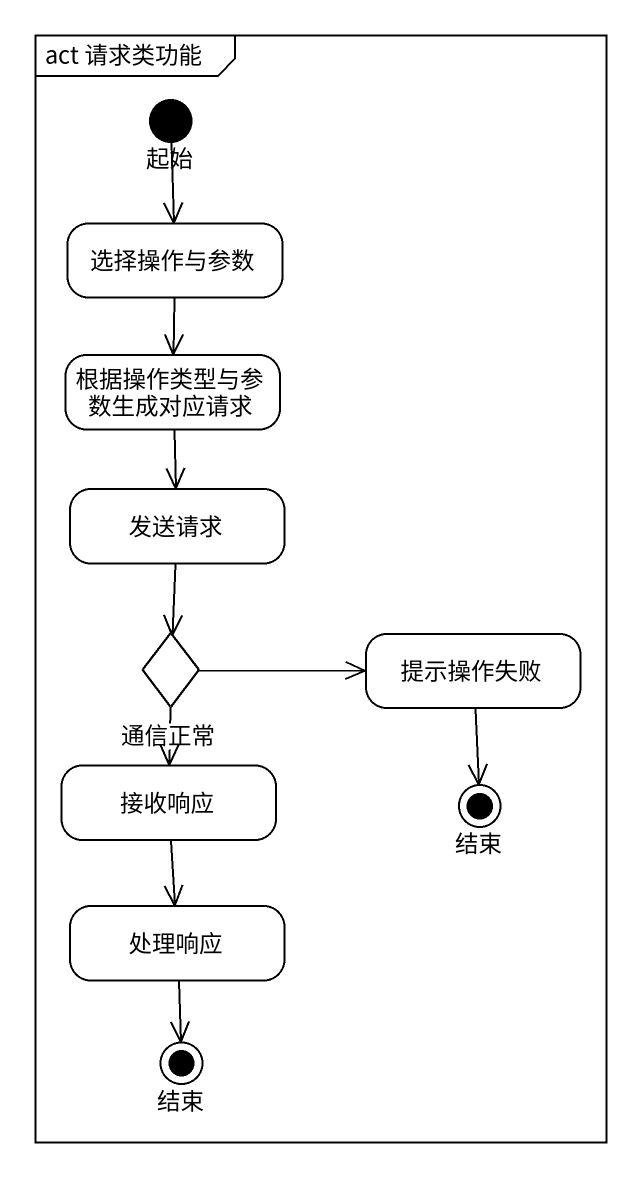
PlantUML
@startuml
mainframe act 请求类功能
hide empty description
state 起始 <<start>> #FFFFFF
state 选择操作与参数 #FFFFFF
state 根据操作类型与参数生成对应请求 #FFFFFF
state 发送请求 #FFFFFF
state choice1 <<choice>> #FFFFFF
state 提示操作失败 #FFFFFF
state 接收响应 #FFFFFF
state 结束 <<end>> #FFFFFF
state 处理响应 #FFFFFF
state "结束" as 结束_2 <<end>> #FFFFFF
起始 --> 选择操作与参数
选择操作与参数 --> 根据操作类型与参数生成对应请求
根据操作类型与参数生成对应请求 --> 发送请求
发送请求 --> choice1
choice1 -right-> 提示操作失败
choice1 --> 接收响应 : 通信正常
提示操作失败 --> 结束
接收响应 --> 处理响应
处理响应 --> 结束_2
@enduml
